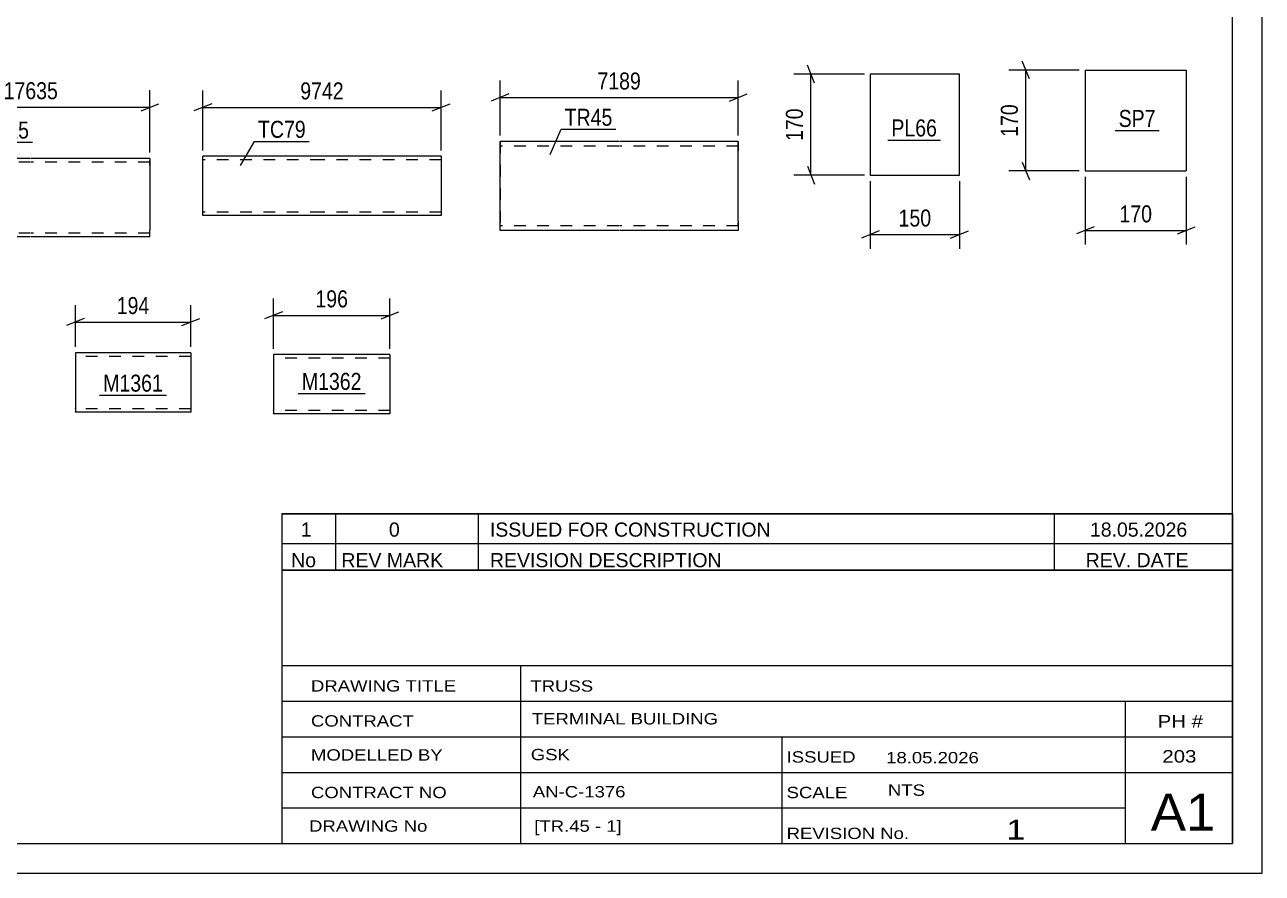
# Model space of a CAD drawing. Header units: millimetres. Extents: x 0 to 420, y -435 to 297.
# Drawn here: x 211.7 to 420, y 0 to 142.9 of the extents above; entities that cross this region are included whole.
import ezdxf

# ---------------------------------------------------------------- set-up
doc = ezdxf.new("R2010")
doc.units = ezdxf.units.MM
doc.linetypes.add('DXK_LINE_DOT2', pattern=[3.9198, 1.9599, -1.9599])
doc.styles.add('Arial Narrow', font='ARIALN.TTF', dxfattribs={"height": 0.2})

# ---------------------------------------------------------------- blocks, each defined once
blk = doc.blocks.new('Unknown-283123301-1135')
at = {"color": 5, "linetype": 'Continuous'}
for p, q in [((420, 0), (420, 297)), ((415, 5), (415, 292)), ((5, 5), (415, 5)), ((0, 0), (420, 0))]:
    blk.add_line(p, q, dxfattribs=at)
blk = doc.blocks.new('Part-283123301-3192 - 3178')
at = {"color": 2, "linetype": 'Continuous'}
for p, q in [((390.21, 135.3), (390.21, 118.3)), ((390.21, 135.3), (407.21, 135.3)), ((407.21, 135.3), (407.21, 118.3)), ((390.21, 118.3), (407.21, 118.3))]:
    blk.add_line(p, q, dxfattribs=at)
blk = doc.blocks.new('Part-283123301-2982 - 2968')
at = {"color": 2, "linetype": 'Continuous'}
for p, q in [((354.03, 134.6), (354.03, 117.6)), ((369.03, 134.6), (354.03, 134.6)), ((369.03, 117.6), (369.03, 134.6)), ((354.03, 117.6), (369.03, 117.6))]:
    blk.add_line(p, q, dxfattribs=at)
blk = doc.blocks.new('Part-283123301-2645 - 2629')
at = {"color": 2, "linetype": 'Continuous'}
for p, q in [((261.69, 120.78), (241.69, 120.78)), ((241.69, 110.87), (241.69, 120.78)), ((281.79, 120.78), (261.79, 120.78)), ((281.79, 120.78), (281.79, 110.78)), ((241.69, 110.78), (241.69, 110.87)), ((261.69, 110.78), (241.69, 110.78)), ((281.79, 110.78), (261.79, 110.78))]:
    blk.add_line(p, q, dxfattribs=at)
at = {"color": 7, "linetype": 'DXK_LINE_DOT2'}
for p, q in [((261.69, 120.18), (241.69, 120.18)), ((281.79, 120.18), (261.79, 120.18)), ((281.79, 120.69), (281.79, 120.78)), ((241.69, 111.38), (241.69, 111.42)), ((261.69, 111.38), (241.69, 111.38)), ((281.79, 111.38), (261.79, 111.38)), ((281.79, 111.38), (281.79, 111.42))]:
    blk.add_line(p, q, dxfattribs=at)
blk = doc.blocks.new('Part-283123301-2607 - 2591')
at = {"color": 2, "linetype": 'Continuous'}
for p, q in [((291.7, 108.27), (291.7, 123.27)), ((291.7, 123.27), (291.7, 123.27)), ((311.7, 123.27), (291.7, 123.27)), ((331.8, 123.27), (311.8, 123.27)), ((331.8, 123.27), (331.8, 121.67)), ((331.8, 109.87), (331.8, 121.67)), ((331.8, 109.87), (331.8, 108.27)), ((291.7, 108.27), (291.7, 108.27)), ((311.7, 108.27), (291.7, 108.27)), ((331.8, 108.27), (311.8, 108.27))]:
    blk.add_line(p, q, dxfattribs=at)
at = {"color": 7, "linetype": 'DXK_LINE_DOT2'}
for p, q in [((291.7, 123.27), (291.7, 108.27)), ((291.7, 123.27), (291.7, 123.27)), ((331.8, 121.67), (331.8, 123.15)), ((311.7, 122.47), (291.7, 122.47)), ((331.8, 122.47), (311.8, 122.47)), ((311.7, 109.07), (291.7, 109.07)), ((331.8, 109.07), (311.8, 109.07)), ((331.8, 109.13), (331.8, 109.57)), ((331.8, 109.07), (331.8, 109.13)), ((291.7, 108.27), (291.7, 108.27))]:
    blk.add_line(p, q, dxfattribs=at)
blk = doc.blocks.new('Part-283123301-2573 - 2556')
at = {"color": 2, "linetype": 'Continuous'}
for p, q in [((212.67, 120.4), (192.67, 120.4)), ((192.67, 108.4), (192.67, 120.4)), ((232.77, 120.4), (212.77, 120.4)), ((232.77, 120.4), (232.77, 120.31)), ((232.77, 120.31), (232.77, 119.2)), ((232.77, 119.2), (232.77, 108.4)), ((192.67, 107.29), (192.67, 108.4)), ((232.77, 107.2), (232.77, 108.4)), ((192.67, 107.2), (192.67, 107.29)), ((212.67, 107.2), (192.67, 107.2)), ((232.77, 107.2), (212.77, 107.2))]:
    blk.add_line(p, q, dxfattribs=at)
at = {"color": 7, "linetype": 'DXK_LINE_DOT2'}
for p, q in [((212.67, 119.8), (192.67, 119.8)), ((232.77, 119.8), (212.77, 119.8)), ((232.77, 119.2), (232.77, 120.05)), ((192.67, 107.55), (192.67, 108.4)), ((232.77, 107.85), (232.77, 108.4)), ((192.67, 107.8), (192.67, 107.85)), ((192.67, 107.8), (192.67, 107.85)), ((212.67, 107.8), (192.67, 107.8)), ((192.67, 107.2), (192.67, 107.2)), ((232.77, 107.8), (212.77, 107.8)), ((232.77, 107.8), (232.77, 107.85)), ((232.77, 107.8), (232.77, 107.85))]:
    blk.add_line(p, q, dxfattribs=at)
blk = doc.blocks.new('Part-283123301-15934 - 15933')
at = {"color": 2, "linetype": 'Continuous'}
for p, q in [((239.65, 87.66), (220.22, 87.66)), ((220.22, 87.66), (220.22, 77.75)), ((239.65, 87.66), (239.65, 77.66)), ((220.22, 77.66), (220.22, 77.75)), ((239.65, 77.66), (220.22, 77.66))]:
    blk.add_line(p, q, dxfattribs=at)
at = {"color": 7, "linetype": 'DXK_LINE_DOT2'}
for p, q in [((239.65, 87.06), (220.22, 87.06)), ((220.22, 78.26), (220.22, 78.3)), ((239.65, 78.26), (220.22, 78.26)), ((239.65, 78.26), (239.65, 78.3))]:
    blk.add_line(p, q, dxfattribs=at)
blk = doc.blocks.new('Part-283123301-15950 - 15949')
at = {"color": 2, "linetype": 'Continuous'}
for p, q in [((273.18, 87.37), (253.57, 87.37)), ((253.57, 87.37), (253.57, 77.46)), ((273.18, 87.37), (273.18, 77.37)), ((253.57, 77.37), (253.57, 77.46)), ((273.18, 77.37), (253.57, 77.37))]:
    blk.add_line(p, q, dxfattribs=at)
at = {"color": 7, "linetype": 'DXK_LINE_DOT2'}
for p, q in [((273.18, 86.77), (253.57, 86.77)), ((273.18, 87.28), (273.18, 87.37)), ((253.57, 77.97), (253.57, 78.02)), ((273.18, 77.97), (253.57, 77.97)), ((273.18, 77.97), (273.18, 78.02))]:
    blk.add_line(p, q, dxfattribs=at)
blk = doc.blocks.new('StraightDimension-283123301-3194 - 3178')
at = {"color": 7, "linetype": 'Continuous'}
for p, q in [((390.21, 117.3), (390.21, 105.9)), ((407.21, 117.3), (407.21, 105.9)), ((391.71, 108.9), (388.71, 107.7)), ((405.71, 107.7), (408.71, 108.9)), ((390.21, 108.3), (407.21, 108.3))]:
    blk.add_line(p, q, dxfattribs=at)
at = {"color": 0}
blk.add_wipeout([(402.05, 109.05), (402.05, 113.25), (395.37, 113.25), (395.37, 109.05)], dxfattribs=at)
at = {"color": 3, "style": 'Arial Narrow'}
blk.add_text('170', height=2.863, dxfattribs=at).set_placement((395.97, 109.65))
blk = doc.blocks.new('StraightDimension-283123301-3205 - 3178')
at = {"color": 7, "linetype": 'Continuous'}
for p, q in [((380.81, 133.8), (379.61, 136.8)), ((389.21, 135.3), (377.36, 135.3)), ((380.21, 118.3), (380.21, 135.3)), ((379.61, 119.8), (380.81, 116.8)), ((389.21, 118.3), (377.36, 118.3))]:
    blk.add_line(p, q, dxfattribs=at)
at = {"color": 0}
blk.add_wipeout([(379.46, 130.15), (375.26, 130.15), (375.26, 123.46), (379.46, 123.46)], dxfattribs=at)
at = {"color": 3, "style": 'Arial Narrow'}
blk.add_text('170', height=2.863, rotation=90.0002, dxfattribs=at).set_placement((378.86, 124.06))
blk = doc.blocks.new('StraightDimension-283123301-2984 - 2968')
at = {"color": 7, "linetype": 'Continuous'}
for p, q in [((344.63, 133.1), (343.43, 136.1)), ((353.03, 134.6), (341.18, 134.6)), ((344.03, 117.6), (344.03, 134.6)), ((343.43, 119.1), (344.63, 116.1)), ((353.03, 117.6), (341.18, 117.6))]:
    blk.add_line(p, q, dxfattribs=at)
at = {"color": 0}
blk.add_wipeout([(343.28, 129.44), (339.08, 129.44), (339.08, 122.76), (343.28, 122.76)], dxfattribs=at)
at = {"color": 3, "style": 'Arial Narrow'}
blk.add_text('170', height=2.863, rotation=90.0002, dxfattribs=at).set_placement((342.68, 123.36))
blk = doc.blocks.new('StraightDimension-283123301-2995 - 2968')
at = {"color": 7, "linetype": 'Continuous'}
for p, q in [((354.03, 116.6), (354.03, 105.2)), ((369.03, 116.6), (369.03, 105.2)), ((355.53, 108.2), (352.53, 107)), ((354.03, 107.6), (369.03, 107.6)), ((367.53, 107), (370.53, 108.2))]:
    blk.add_line(p, q, dxfattribs=at)
at = {"color": 0}
blk.add_wipeout([(364.87, 108.35), (364.87, 112.55), (358.19, 112.55), (358.19, 108.35)], dxfattribs=at)
at = {"color": 3, "style": 'Arial Narrow'}
blk.add_text('150', height=2.863, dxfattribs=at).set_placement((358.79, 108.95))
blk = doc.blocks.new('StraightDimension-283123301-2649 - 2629')
at = {"color": 7, "linetype": 'Continuous'}
for p, q in [((241.69, 121.78), (241.69, 131.86)), ((281.79, 121.78), (281.79, 131.86)), ((243.19, 129.61), (240.19, 128.41)), ((280.29, 128.41), (283.29, 129.61)), ((241.69, 129.01), (281.79, 129.01))]:
    blk.add_line(p, q, dxfattribs=at)
at = {"color": 0}
blk.add_wipeout([(265.99, 129.76), (265.99, 133.96), (257.48, 133.96), (257.48, 129.76)], dxfattribs=at)
at = {"color": 3, "style": 'Arial Narrow'}
blk.add_text('9742', height=2.863, dxfattribs=at).set_placement((258.08, 130.36))
blk = doc.blocks.new('StraightDimension-283123301-2615 - 2591')
at = {"color": 7, "linetype": 'Continuous'}
for p, q in [((291.7, 124.27), (291.7, 133.53)), ((331.8, 124.27), (331.8, 133.53)), ((293.2, 131.28), (290.2, 130.08)), ((330.3, 130.08), (333.3, 131.28)), ((291.7, 130.68), (331.8, 130.68))]:
    blk.add_line(p, q, dxfattribs=at)
at = {"color": 0}
blk.add_wipeout([(316.01, 131.43), (316.01, 135.63), (307.5, 135.63), (307.5, 131.43)], dxfattribs=at)
at = {"color": 3, "style": 'Arial Narrow'}
blk.add_text('7189', height=2.863, dxfattribs=at).set_placement((308.1, 132.03))
blk = doc.blocks.new('StraightDimension-283123301-2577 - 2556')
at = {"color": 7, "linetype": 'Continuous'}
for p, q in [((192.67, 121.4), (192.67, 131.89)), ((232.77, 121.4), (232.77, 131.89)), ((194.17, 129.64), (191.17, 128.44)), ((231.27, 128.44), (234.27, 129.64)), ((192.67, 129.04), (232.77, 129.04))]:
    blk.add_line(p, q, dxfattribs=at)
at = {"color": 0}
blk.add_wipeout([(217.89, 129.79), (217.89, 133.99), (207.55, 133.99), (207.55, 129.79)], dxfattribs=at)
at = {"color": 3, "style": 'Arial Narrow'}
blk.add_text('17635', height=2.863, dxfattribs=at).set_placement((208.15, 130.39))
blk = doc.blocks.new('StraightDimension-283123301-16031 - 15933')
at = {"color": 7, "linetype": 'Continuous'}
for p, q in [((220.22, 88.66), (220.22, 95.7)), ((239.65, 88.66), (239.65, 95.7)), ((221.72, 93.45), (218.72, 92.25)), ((220.22, 92.85), (239.65, 92.85)), ((238.15, 92.25), (241.15, 93.45))]:
    blk.add_line(p, q, dxfattribs=at)
at = {"color": 0}
blk.add_wipeout([(233.28, 93.6), (233.28, 97.8), (226.59, 97.8), (226.59, 93.6)], dxfattribs=at)
at = {"color": 3, "style": 'Arial Narrow'}
blk.add_text('194', height=2.863, dxfattribs=at).set_placement((227.19, 94.2))
blk = doc.blocks.new('StraightDimension-283123301-16071 - 15949')
at = {"color": 7, "linetype": 'Continuous'}
for p, q in [((253.57, 88.37), (253.57, 96.83)), ((273.18, 88.37), (273.18, 96.83)), ((255.07, 94.58), (252.07, 93.38)), ((253.57, 93.98), (273.18, 93.98)), ((271.68, 93.38), (274.68, 94.58))]:
    blk.add_line(p, q, dxfattribs=at)
at = {"color": 0}
blk.add_wipeout([(266.72, 94.73), (266.72, 98.93), (260.03, 98.93), (260.03, 94.73)], dxfattribs=at)
at = {"color": 3, "style": 'Arial Narrow'}
blk.add_text('196', height=2.863, dxfattribs=at).set_placement((260.63, 95.33))
blk = doc.blocks.new('Unknown-283123301-16906')
at = {"color": 7, "linetype": 'Continuous'}
for p, q in [((255, 51.05), (255, 5)), ((255, 51.05), (415, 51.05)), ((415, 51), (415, 5)), ((255, 35), (415, 35)), ((295.14, 35), (295.14, 5)), ((255, 29), (415, 29)), ((397, 5.05), (397, 29.05)), ((255, 23), (415, 23)), ((339.14, 23), (339.14, 5)), ((255, 17), (415, 17)), ((255, 11), (397, 11)), ((255, 5), (415, 5))]:
    blk.add_line(p, q, dxfattribs=at)
at = {"color": 7, "style": 'Arial Narrow'}
for s, height, width, p in [('DRAWING TITLE', 1.9089, 1.425378, (259.88, 30.61)), ('TRUSS', 1.909, 1.425378, (296.81, 30.59)), ('CONTRACT', 1.909, 1.425378, (259.88, 24.71)), ('TERMINAL BUILDING', 1.9089, 1.425378, (297.06, 25.07)), ('MODELLED BY', 1.9089, 1.425378, (259.88, 18.98)), ('GSK', 1.909, 1.425378, (296.88, 19.04)), ('ISSUED', 1.909, 1.425378, (339.94, 18.64)), ('18.05.2026', 1.909, 1.425378, (356.69, 18.52)), ('CONTRACT NO', 1.9089, 1.425378, (259.88, 12.66)), ('AN-C-1376', 1.909, 1.425378, (297.23, 12.78)), ('SCALE', 1.909, 1.425378, (339.94, 12.65)), ('A1', 6.204, 1.25, (401.24, 7.2)), ('DRAWING No', 1.909, 1.425378, (259.56, 7)), ('[TR.45 - 1]', 1.9089, 1.425378, (297.46, 6.99)), ('1', 3.34, 1.5, (376.91, 5.68)), ('REVISION No.', 1.9089, 1.425378, (339.94, 5.77))]:
    blk.add_text(s, height=height, dxfattribs=dict(at, width=width)).set_placement(p)
at = {"color": 7, "linetype": 'Continuous', "style": 'Arial Narrow'}
for s, height, width, p in [('PH #', 2.1, 1.42538, (402.4, 24.55)), ('203', 2.1, 1.42538, (403.19, 18.65)), ('NTS', 1.909, 1.425378, (357, 13.05))]:
    blk.add_text(s, height=height, dxfattribs=dict(at, width=width)).set_placement(p)
blk = doc.blocks.new('Unknown-283123301-16907')
at = {"color": 7, "linetype": 'Continuous'}
for p, q in [((255, 60.55), (415, 60.55)), ((415, 60.55), (255, 60.55)), ((255, 60.55), (255, 55.55)), ((264, 60.55), (264, 55.55)), ((288, 60.55), (288, 55.55)), ((385, 60.55), (385, 55.55)), ((415, 60.55), (415, 55.55)), ((255, 55.55), (415, 55.55)), ((255, 55.55), (255, 51.05)), ((255, 55.55), (415, 55.55)), ((264, 55.55), (264, 51.05)), ((288, 55.55), (288, 51.05)), ((385, 55.55), (385, 51.05)), ((415, 55.55), (415, 51.05)), ((415, 51.05), (255, 51.05))]:
    blk.add_line(p, q, dxfattribs=at)
at = {"color": 7, "linetype": 'Continuous', "style": 'Arial Narrow'}
for s, height, width, p in [('1', 2.39, 1.196471, (258.16, 56.7)), ('0', 2.39, 1.196471, (273, 56.7)), ('ISSUED FOR CONSTRUCTION', 2.3861, 1.196471, (290, 56.7)), ('18.05.2026', 2.386, 1.196471, (391, 56.7)), ('No', 2.386, 1.2, (256.54, 51.55)), ('REV MARK', 2.386, 1.2, (265, 51.55)), ('REVISION DESCRIPTION', 2.3861, 1.2, (290, 51.55)), ('REV. DATE', 2.386, 1.2, (390.28, 51.55))]:
    blk.add_text(s, height=height, dxfattribs=dict(at, width=width)).set_placement(p)
blk = doc.blocks.new('Mark-283123301-3190 - 3178')
at = {"color": 0}
blk.add_wipeout([(402.04, 125.72), (402.04, 128.72), (395.83, 128.72), (395.83, 125.72)], dxfattribs=at)
blk.add_wipeout([(402.04, 125.72), (402.04, 128.72), (395.83, 128.72), (395.83, 125.72)], dxfattribs=at)
at = {"color": 30, "linetype": 'Continuous'}
blk.add_line((395.23, 125.12), (402.64, 125.12), dxfattribs=at)
at = {"color": 3, "style": 'Arial Narrow'}
blk.add_text('SP7', height=2.863, dxfattribs=at).set_placement((395.83, 125.72))
blk = doc.blocks.new('Mark-283123301-2980 - 2968')
at = {"color": 0}
blk.add_wipeout([(365.25, 124.12), (365.25, 127.12), (357.58, 127.12), (357.58, 124.12)], dxfattribs=at)
blk.add_wipeout([(365.25, 124.12), (365.25, 127.12), (357.58, 127.12), (357.58, 124.12)], dxfattribs=at)
at = {"color": 30, "linetype": 'Continuous'}
blk.add_line((356.98, 123.52), (365.85, 123.52), dxfattribs=at)
at = {"color": 3, "style": 'Arial Narrow'}
blk.add_text('PL66', height=2.863, dxfattribs=at).set_placement((357.58, 124.12))
blk = doc.blocks.new('Mark-283123301-2641 - 2629')
at = {"color": 0}
blk.add_wipeout([(259, 123.89), (259, 126.89), (250.97, 126.89), (250.97, 123.89)], dxfattribs=at)
blk.add_wipeout([(259, 123.89), (259, 126.89), (250.97, 126.89), (250.97, 123.89)], dxfattribs=at)
at = {"color": 30, "linetype": 'Continuous'}
for p, q in [((248, 119.23), (250.37, 123.29)), ((250.37, 123.29), (259.6, 123.29))]:
    blk.add_line(p, q, dxfattribs=at)
at = {"color": 3, "style": 'Arial Narrow'}
blk.add_text('TC79', height=2.863, dxfattribs=at).set_placement((250.97, 123.89))
blk = doc.blocks.new('Mark-283123301-2603 - 2591')
at = {"color": 0}
blk.add_wipeout([(310.62, 125.92), (310.62, 128.92), (302.59, 128.92), (302.59, 125.92)], dxfattribs=at)
blk.add_wipeout([(310.62, 125.92), (310.62, 128.92), (302.59, 128.92), (302.59, 125.92)], dxfattribs=at)
at = {"color": 30, "linetype": 'Continuous'}
for p, q in [((300.16, 121.09), (301.99, 125.32)), ((301.99, 125.32), (311.22, 125.32))]:
    blk.add_line(p, q, dxfattribs=at)
at = {"color": 3, "style": 'Arial Narrow'}
blk.add_text('TR45', height=2.863, dxfattribs=at).set_placement((302.59, 125.92))
blk = doc.blocks.new('Mark-283123301-2569 - 2556')
at = {"color": 0}
blk.add_wipeout([(212.43, 123.77), (212.43, 126.77), (202.39, 126.77), (202.39, 123.77)], dxfattribs=at)
blk.add_wipeout([(212.43, 123.77), (212.43, 126.77), (202.39, 126.77), (202.39, 123.77)], dxfattribs=at)
at = {"color": 30, "linetype": 'Continuous'}
for p, q in [((200.37, 118.37), (201.79, 123.17)), ((201.79, 123.17), (213.03, 123.17))]:
    blk.add_line(p, q, dxfattribs=at)
at = {"color": 3, "style": 'Arial Narrow'}
blk.add_text('BC125', height=2.863, dxfattribs=at).set_placement((202.39, 123.77))
blk = doc.blocks.new('Mark-283123301-16077 - 15933')
at = {"color": 0}
blk.add_wipeout([(234.96, 81.13), (234.96, 84.13), (224.91, 84.13), (224.91, 81.13)], dxfattribs=at)
blk.add_wipeout([(234.96, 81.13), (234.96, 84.13), (224.91, 84.13), (224.91, 81.13)], dxfattribs=at)
at = {"color": 30, "linetype": 'Continuous'}
blk.add_line((224.31, 80.53), (235.56, 80.53), dxfattribs=at)
at = {"color": 3, "style": 'Arial Narrow'}
blk.add_text('M1361', height=2.863, dxfattribs=at).set_placement((224.91, 81.13))
blk = doc.blocks.new('Mark-283123301-16085 - 15949')
at = {"color": 0}
blk.add_wipeout([(268.4, 81.43), (268.4, 84.43), (258.35, 84.43), (258.35, 81.43)], dxfattribs=at)
blk.add_wipeout([(268.4, 81.43), (268.4, 84.43), (258.35, 84.43), (258.35, 81.43)], dxfattribs=at)
at = {"color": 30, "linetype": 'Continuous'}
blk.add_line((257.75, 80.83), (269, 80.83), dxfattribs=at)
at = {"color": 3, "style": 'Arial Narrow'}
blk.add_text('M1362', height=2.863, dxfattribs=at).set_placement((258.35, 81.43))

msp = doc.modelspace()

# ---------------------------------------------------------------- block references
for name in ['Unknown-283123301-1135', 'Part-283123301-2982 - 2968', 'Part-283123301-3192 - 3178', 'Part-283123301-2607 - 2591', 'Part-283123301-2573 - 2556', 'Part-283123301-2645 - 2629', 'Part-283123301-15934 - 15933', 'Part-283123301-15950 - 15949', 'Unknown-283123301-16907', 'Unknown-283123301-16906']:
    msp.add_blockref(name, (0, 0))

# ---------------------------------------------------------------- next in the draw order: block references
for name in ['StraightDimension-283123301-2615 - 2591', 'StraightDimension-283123301-2984 - 2968', 'StraightDimension-283123301-2577 - 2556', 'StraightDimension-283123301-2649 - 2629', 'Mark-283123301-2980 - 2968', 'Mark-283123301-3190 - 3178', 'StraightDimension-283123301-3194 - 3178', 'StraightDimension-283123301-16071 - 15949', 'StraightDimension-283123301-16031 - 15933', 'Mark-283123301-16077 - 15933', 'Mark-283123301-16085 - 15949']:
    msp.add_blockref(name, (0, 0))

# ---------------------------------------------------------------- next in the draw order: block references
for name in ['StraightDimension-283123301-3205 - 3178', 'Mark-283123301-2603 - 2591', 'Mark-283123301-2569 - 2556', 'Mark-283123301-2641 - 2629', 'StraightDimension-283123301-2995 - 2968']:
    msp.add_blockref(name, (0, 0))

doc.saveas('drawing.dxf')
